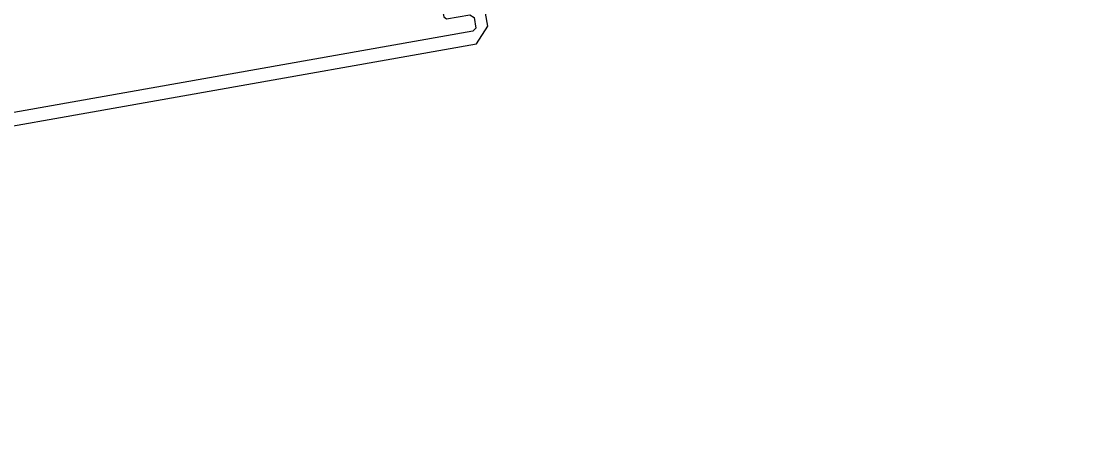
# Model space of a CAD drawing. Header units: millimetres. Extents: x -360149 to 682031, y -35655 to 209517.
# Drawn here: x 75355.5 to 75464.8, y 106249.2 to 106290.8 of the extents above; entities that cross this region are included whole.
import ezdxf
from ezdxf import colors
from ezdxf.entities.mleader import LeaderData, LeaderLine
from ezdxf.math import Vec2, Vec3

# ---------------------------------------------------------------- set-up
doc = ezdxf.new("R2010")
doc.units = ezdxf.units.MM
doc.header["$MEASUREMENT"] = 0
doc.layers.get('0').update_dxf_attribs({"color": 250, "lineweight": 9})
for name, color, linetype, lineweight in [('АР_Окна', 4, 'Continuous', 0), ('АР_Отметки', 250, 'Continuous', 15), ('АР_Перегородки витражные', 152, 'Continuous', 13), ('АР_Сущ Несущая стена', 216, 'Continuous', 30)]:
    doc.layers.add(name, color=color, linetype=linetype, lineweight=lineweight)
doc.styles.add('ISOCPEUR', font='isocpeur.ttf', dxfattribs={"width": 0.7})

# ---------------------------------------------------------------- blocks, each defined once
blk = doc.blocks.new('_DotSmall')
at = {"color": 0, "linetype": 'ByBlock', "const_width": 0.5}
blk.add_lwpolyline([(-0.0625, 0, 1), (0.0625, 0, 1)], format="xyb", close=True, dxfattribs=at)
blk = doc.blocks.new('стойка витр.')
at = {"lineweight": 0, "ltscale": 100, "transparency": 33554687}
blk.add_lwpolyline([(-91.4479567084054, -1.960141251613095), (-69.79711318280897, -59.05493725829001), (-67.79633972485317, -59.86096016635565), (-55.14222276612418, -55.06240889040782), (-55.17360051473952, -54.29197395897063), (-58.74284135404741, -53.81994964957266), (-59.49761640312499, -54.23655585793313), (-60.24856024209294, -55.69488708899735), (-65.37859903858043, -57.64024244590109), (-65.73629895772319, -57.38465222291416), (-66.6008891230158, -55.10466719327087), (-67.02936398953898, -55.00637070929224), (-67.71337109521846, -55.26575215648336), (-67.85490698204376, -55.58020167878567), (-66.99031681675115, -57.86018670842168), (-67.20262765098596, -58.33192996972502), (-68.22862381348386, -58.72099664351117), (-68.58632373265573, -58.46540642052423), (-90.15068845250062, -1.598661102303595)], dxfattribs=at)
blk = doc.blocks.new('A$Cae753e6d')
at = {"color": 5, "lineweight": 0, "ltscale": 100, "transparency": 33554687}
blk.add_lwpolyline([(-28.0568856112659, -135.2833639846795), (31.8729825692717, -123.5792768236715), (33.00512306310702, -121.7432416222728), (30.41110577620566, -108.4607778196223), (29.64642724627629, -108.3616753852984), (28.57877613394521, -111.8000482882926), (28.86201890779193, -112.6143084669893), (30.17268938163761, -113.6006094037293), (31.22431624459568, -118.9853829792264), (30.91202180052642, -119.2948143520334), (28.51882291317452, -119.7621974653448), (28.34962073795032, -120.1679357232351), (28.48983804916497, -120.8859075620858), (28.77588897431269, -121.0784842417925), (31.16908786178101, -120.6111011284811), (31.59823105565738, -120.8999846933002), (31.80855405097827, -121.9769272357516), (31.49625960690901, -122.2863586085878), (-28.19423390808515, -133.9436967605143)], dxfattribs=at)
at = {"layer": 'АР_Перегородки витражные', "rotation": 80.28340479355269}
blk.add_blockref('стойка витр.', (-14.5547906588763, -44.81643979817454), dxfattribs=at)
blk = doc.blocks.new('A$Cec9b444d')
at = {"color": 241, "ltscale": 100, "true_color": 0xf7abae, "rotation": 359}
blk.add_blockref('A$Cae753e6d', (-263.6037020077928, -6176.929062005161), dxfattribs=at)

msp = doc.modelspace()

# ---------------------------------------------------------------- linework, layer by layer
at = {"layer": 'АР_Сущ Несущая стена', "lineweight": 18, "ltscale": 100}
msp.add_arc((72770.17612167158, 115484.9159482658), 9778.654617052323, 272.5925479651556, 356.6353913737287, dxfattribs=at)

# ---------------------------------------------------------------- block references
at = {"layer": 'АР_Окна', "ltscale": 100}
msp.add_blockref('A$Cec9b444d', (75635.8984255197, 112589.4983117845), dxfattribs=at)

# ---------------------------------------------------------------- leaders
at = {"layer": 'АР_Отметки'}
ml = msp.add_multileader_mtext('Standard', dxfattribs=at)
ml.set_content('Л.4', color=256, style='ISOCPEUR')
ml.set_leader_properties(color=256, linetype='Continuous', lineweight=-1)
ml.set_arrow_properties(name='DOTSMALL')
ml.build(insert=Vec2(0, 0))
ml.multileader.update_dxf_attribs({"has_text_frame": 1, "text_left_attachment_type": 4, "text_right_attachment_type": 4, "dogleg_length": 100, "arrow_head_size": 180})
ctx = ml.context
ctx.base_point, ctx.char_height, ctx.arrow_head_size, ctx.landing_gap_size, ctx.plane_origin = Vec3(82551.88361877995, 129862.5586691831), 250, 180, 50, Vec3(110672.3311237746, 117704.8992180973)
ctx.left_attachment, ctx.right_attachment = 4, 4
notes = []
notes.append((ctx, [(0, (0, 0, 0), (0, 0), (1, 0), 1, [])]))
ctx.mtext.insert, ctx.mtext.width, ctx.mtext.line_spacing_style, ctx.mtext.flow_direction = Vec3(82601.88361877995, 130195.8920025164), 852.6970314602484, 2, 5
ml = msp.add_multileader_mtext('Standard', dxfattribs=at)
ml.set_content('Л.4', color=256, style='ISOCPEUR')
ml.set_leader_properties(color=256, linetype='Continuous', lineweight=-1)
ml.set_arrow_properties(name='DOTSMALL')
ml.build(insert=Vec2(0, 0))
ml.multileader.update_dxf_attribs({"has_text_frame": 1, "text_left_attachment_type": 4, "text_right_attachment_type": 4, "dogleg_length": 100, "arrow_head_size": 180})
ctx = ml.context
ctx.base_point, ctx.char_height, ctx.arrow_head_size, ctx.landing_gap_size, ctx.plane_origin = Vec3(492034.935902789, 129862.5586691835), 250, 180, 50, Vec3(520155.3834077836, 117704.8992180977)
ctx.left_attachment, ctx.right_attachment = 4, 4
notes.append((ctx, [(0, (0, 0, 0), (0, 0), (1, 0), 1, [])]))
ctx.mtext.insert, ctx.mtext.width, ctx.mtext.line_spacing_style, ctx.mtext.flow_direction = Vec3(492084.935902789, 130195.8920025169), 852.6970314602484, 2, 5
ml = msp.add_multileader_mtext('Standard', dxfattribs=at)
ml.set_content('Л.4', color=256, style='ISOCPEUR')
ml.set_leader_properties(color=256, linetype='Continuous', lineweight=-1)
ml.set_arrow_properties(name='DOTSMALL')
ml.build(insert=Vec2(0, 0))
ml.multileader.update_dxf_attribs({"has_text_frame": 1, "text_left_attachment_type": 4, "text_right_attachment_type": 4, "dogleg_length": 100, "arrow_head_size": 180})
ctx = ml.context
ctx.base_point, ctx.char_height, ctx.arrow_head_size, ctx.landing_gap_size, ctx.plane_origin = Vec3(219490.0396342473, 129862.5586691831), 250, 180, 50, Vec3(247610.4871392419, 117704.8992180973)
ctx.left_attachment, ctx.right_attachment = 4, 4
notes.append((ctx, [(0, (0, 0, 0), (0, 0), (1, 0), 1, [])]))
ctx.mtext.insert, ctx.mtext.width, ctx.mtext.line_spacing_style, ctx.mtext.flow_direction = Vec3(219540.0396342473, 130195.8920025164), 852.6970314602484, 2, 5
ml = msp.add_multileader_mtext('Standard', dxfattribs=at)
ml.set_content('+13,200', color=256, style='ISOCPEUR')
ml.set_leader_properties(color=256, linetype='Continuous', lineweight=-1)
ml.set_arrow_properties(name='DOTSMALL')
ml.build(insert=Vec2(0, 0))
ml.multileader.update_dxf_attribs({"has_text_frame": 1, "text_left_attachment_type": 4, "text_right_attachment_type": 4, "dogleg_length": 100, "arrow_head_size": 180})
ctx = ml.context
ctx.base_point, ctx.char_height, ctx.arrow_head_size, ctx.landing_gap_size, ctx.plane_origin = Vec3(224688.9523004238, 129360.2024237192), 250, 180, 50, Vec3(225232.2334993228, 130163.1591693202)
ctx.left_attachment, ctx.right_attachment = 4, 4
notes.append((ctx, [(0, (0, 0, 0), (0, 0), (1, 0), 1, [])]))
ctx.mtext.insert, ctx.mtext.width, ctx.mtext.line_spacing_style, ctx.mtext.flow_direction = Vec3(224738.9523004238, 129693.5357570526), 852.6970314602484, 2, 5
ml = msp.add_multileader_mtext('Standard', dxfattribs=at)
ml.set_content('+8,400', color=256, style='ISOCPEUR')
ml.set_leader_properties(color=256, linetype='Continuous', lineweight=-1)
ml.set_arrow_properties(name='DOTSMALL')
ml.build(insert=Vec2(0, 0))
ml.multileader.update_dxf_attribs({"has_text_frame": 1, "text_left_attachment_type": 4, "text_right_attachment_type": 4, "dogleg_length": 100, "arrow_head_size": 180})
ctx = ml.context
ctx.base_point, ctx.char_height, ctx.arrow_head_size, ctx.landing_gap_size, ctx.plane_origin = Vec3(82370.95230042376, 129105.2024237192), 250, 180, 50, Vec3(82914.23349932279, 129908.1591693202)
ctx.left_attachment, ctx.right_attachment = 4, 4
notes.append((ctx, [(0, (0, 0, 0), (0, 0), (1, 0), 1, [])]))
ctx.mtext.insert, ctx.mtext.width, ctx.mtext.line_spacing_style, ctx.mtext.flow_direction = Vec3(82420.95230042376, 129438.5357570526), 852.6970314602484, 2, 5
ml = msp.add_multileader_mtext('Standard', dxfattribs=at)
ml.set_content('+7,050', color=256, style='ISOCPEUR')
ml.set_leader_properties(color=256, linetype='Continuous', lineweight=-1)
ml.set_arrow_properties(name='DOTSMALL')
ml.build(insert=Vec2(0, 0))
ml.multileader.update_dxf_attribs({"has_text_frame": 1, "text_left_attachment_type": 4, "text_right_attachment_type": 4, "dogleg_length": 100, "arrow_head_size": 180})
ctx = ml.context
ctx.base_point, ctx.char_height, ctx.arrow_head_size, ctx.landing_gap_size, ctx.plane_origin = Vec3(87665.16278836317, 129033.3647259978), 250, 180, 50, Vec3(87583.76933851396, 127765.8005338676)
ctx.left_attachment, ctx.right_attachment = 4, 4
notes.append((ctx, [(0, (0, 0, 0), (0, 0), (1, 0), 1, [])]))
ctx.mtext.insert, ctx.mtext.width, ctx.mtext.line_spacing_style, ctx.mtext.flow_direction = Vec3(87715.16278836317, 129366.6980593312), 852.6970314602484, 2, 5
ml = msp.add_multileader_mtext('Standard', dxfattribs=at)
ml.set_content('+6,300', color=256, style='ISOCPEUR')
ml.set_leader_properties(color=256, linetype='Continuous', lineweight=-1)
ml.set_arrow_properties(name='DOTSMALL')
ml.build(insert=Vec2(0, 0))
ml.multileader.update_dxf_attribs({"has_text_frame": 1, "text_left_attachment_type": 4, "text_right_attachment_type": 4, "dogleg_length": 100, "arrow_head_size": 180})
ctx = ml.context
ctx.base_point, ctx.char_height, ctx.arrow_head_size, ctx.landing_gap_size, ctx.plane_origin = Vec3(113829.7447478375, 126453.1384298479), 250, 180, 50, Vec3(122173.5671173736, 124212.2258155168)
ctx.left_attachment, ctx.right_attachment = 4, 4
notes.append((ctx, [(0, (0, 0, 0), (0, 0), (1, 0), 1, [])]))
ctx.mtext.insert, ctx.mtext.width, ctx.mtext.line_spacing_style, ctx.mtext.flow_direction = Vec3(113879.7447478375, 126786.4717631813), 852.6970314602484, 2, 5
ml = msp.add_multileader_mtext('Standard', dxfattribs=at)
ml.set_content('Л.5', color=256, style='ISOCPEUR')
ml.set_leader_properties(color=256, linetype='Continuous', lineweight=-1)
ml.set_arrow_properties(name='DOTSMALL')
ml.build(insert=Vec2(0, 0))
ml.multileader.update_dxf_attribs({"has_text_frame": 1, "text_left_attachment_type": 4, "text_right_attachment_type": 4, "dogleg_length": 100, "arrow_head_size": 180})
ctx = ml.context
ctx.base_point, ctx.char_height, ctx.arrow_head_size, ctx.landing_gap_size, ctx.plane_origin = Vec3(112375.7815591844, 126435.237933181), 250, 180, 50, Vec3(138158.6476285871, 112714.6362037459)
ctx.left_attachment, ctx.right_attachment = 4, 4
notes.append((ctx, [(0, (0, 0, 0), (0, 0), (1, 0), 1, [])]))
ctx.mtext.insert, ctx.mtext.width, ctx.mtext.line_spacing_style, ctx.mtext.flow_direction = Vec3(112425.7815591844, 126768.5712665144), 852.6970314602484, 2, 5
ml = msp.add_multileader_mtext('Standard', dxfattribs=at)
ml.set_content('+8,400', color=256, style='ISOCPEUR')
ml.set_leader_properties(color=256, linetype='Continuous', lineweight=-1)
ml.set_arrow_properties(name='DOTSMALL')
ml.build(insert=Vec2(0, 0))
ml.multileader.update_dxf_attribs({"has_text_frame": 1, "text_left_attachment_type": 4, "text_right_attachment_type": 4, "dogleg_length": 100, "arrow_head_size": 180})
ctx = ml.context
ctx.base_point, ctx.char_height, ctx.arrow_head_size, ctx.landing_gap_size, ctx.plane_origin = Vec3(113171.9531570631, 119660.7644372326), 250, 180, 50, Vec3(117140.1386928709, 126539.5102048671)
ctx.left_attachment, ctx.right_attachment = 4, 4
notes.append((ctx, [(0, (0, 0, 0), (0, 0), (1, 0), 1, [])]))
ctx.mtext.insert, ctx.mtext.width, ctx.mtext.line_spacing_style, ctx.mtext.flow_direction = Vec3(113221.9531570631, 119994.0977705659), 852.6970314602484, 2, 5
ml = msp.add_multileader_mtext('Standard', dxfattribs=at)
ml.set_content('+8,400', color=256, style='ISOCPEUR')
ml.set_leader_properties(color=256, linetype='Continuous', lineweight=-1)
ml.set_arrow_properties(name='DOTSMALL')
ml.build(insert=Vec2(0, 0))
ml.multileader.update_dxf_attribs({"has_text_frame": 1, "text_left_attachment_type": 4, "text_right_attachment_type": 4, "dogleg_length": 100, "arrow_head_size": 180})
ctx = ml.context
ctx.base_point, ctx.char_height, ctx.arrow_head_size, ctx.landing_gap_size, ctx.plane_origin = Vec3(85630.60409362851, 118954.6131159311), 250, 180, 50, Vec3(85857.8806298783, 118747.4473238165)
ctx.left_attachment, ctx.right_attachment = 4, 4
notes.append((ctx, [(0, (0, 0, 0), (0, 0), (1, 0), 1, [])]))
ctx.mtext.insert, ctx.mtext.width, ctx.mtext.line_spacing_style, ctx.mtext.flow_direction = Vec3(85680.60409362851, 119287.9464492645), 852.6970314602484, 2, 5
for ctx, leaders in notes:
    for number, flags, end, landing, length, lines in leaders:
        leader = LeaderData()
        leader.index, (leader.has_last_leader_line, leader.has_dogleg_vector, leader.attachment_direction) = number, flags
        leader.last_leader_point, leader.dogleg_vector, leader.dogleg_length = Vec3(end), Vec3(landing), length
        for number, points, colour, breaks in lines:
            line = LeaderLine()
            line.index, line.vertices, line.color, line.breaks = number, Vec3.list(points), colors.encode_raw_color(colour), breaks
            leader.lines.append(line)
        ctx.leaders.append(leader)

doc.saveas('drawing.dxf')
